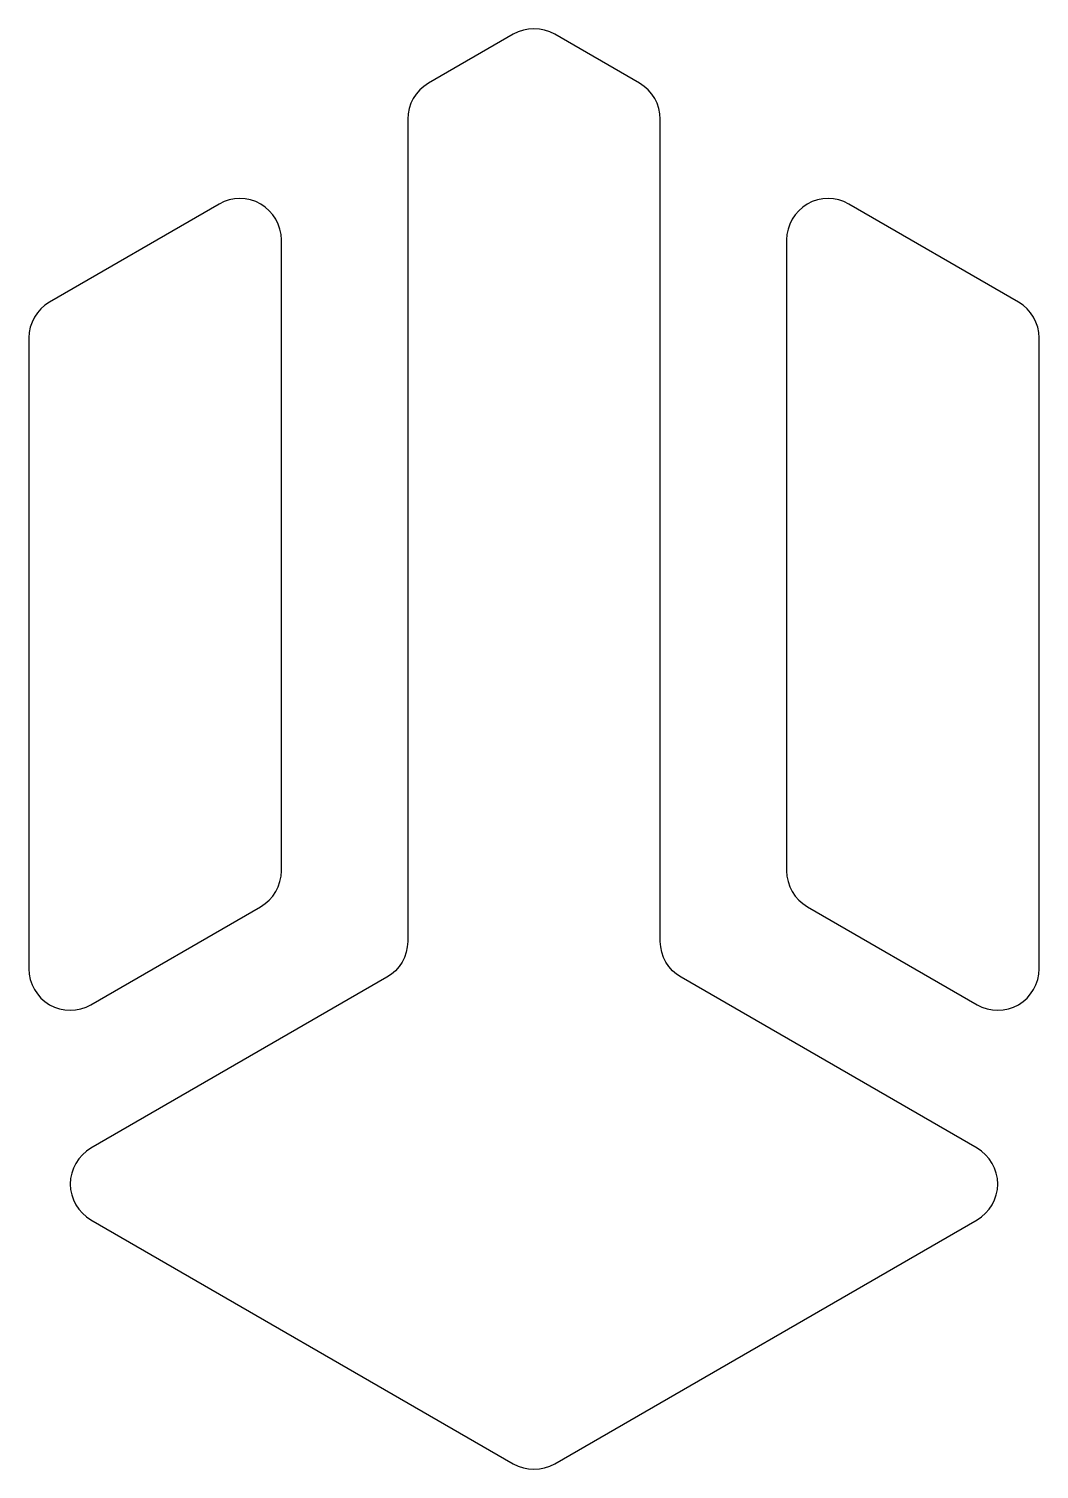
# Model space of a CAD drawing. Header units: millimetres. Extents: x -110.1 to -101.4, y -189.1 to -176.6.
import ezdxf

# ---------------------------------------------------------------- set-up
doc = ezdxf.new("R2010")
doc.units = ezdxf.units.MM
doc.layers.get('0').update_dxf_attribs({"linetype": 'CONTINUOUS'})

msp = doc.modelspace()

# ---------------------------------------------------------------- linework, layer by layer
for points in [[(-109.601, -186.298, 0.577347), (-109.601, -186.921), (-105.93, -189.041, 0.267944), (-105.57, -189.041), (-101.899, -186.921, 0.577347), (-101.899, -186.298), (-104.472, -184.812, -0.267944), (-104.652, -184.5), (-104.652, -177.35, 0.267955), (-104.832, -177.038), (-105.57, -176.612, 0.267938), (-105.93, -176.612), (-106.668, -177.038, 0.267955), (-106.848, -177.35), (-106.848, -184.5, -0.267944), (-107.028, -184.812)], [(-109.961, -178.94, 0.267949), (-110.141, -179.252), (-110.141, -184.738, 0.577363), (-109.601, -185.05), (-108.126, -184.198, 0.267939), (-107.946, -183.886), (-107.946, -178.4, 0.577351), (-108.486, -178.088)], [(-101.359, -179.252, 0.267949), (-101.539, -178.94), (-103.014, -178.088, 0.577351), (-103.554, -178.4), (-103.554, -183.886, 0.267939), (-103.374, -184.198), (-101.899, -185.05, 0.577363), (-101.359, -184.738)]]:
    msp.add_lwpolyline(points, format="xyb", close=True)

doc.saveas('drawing.dxf')
